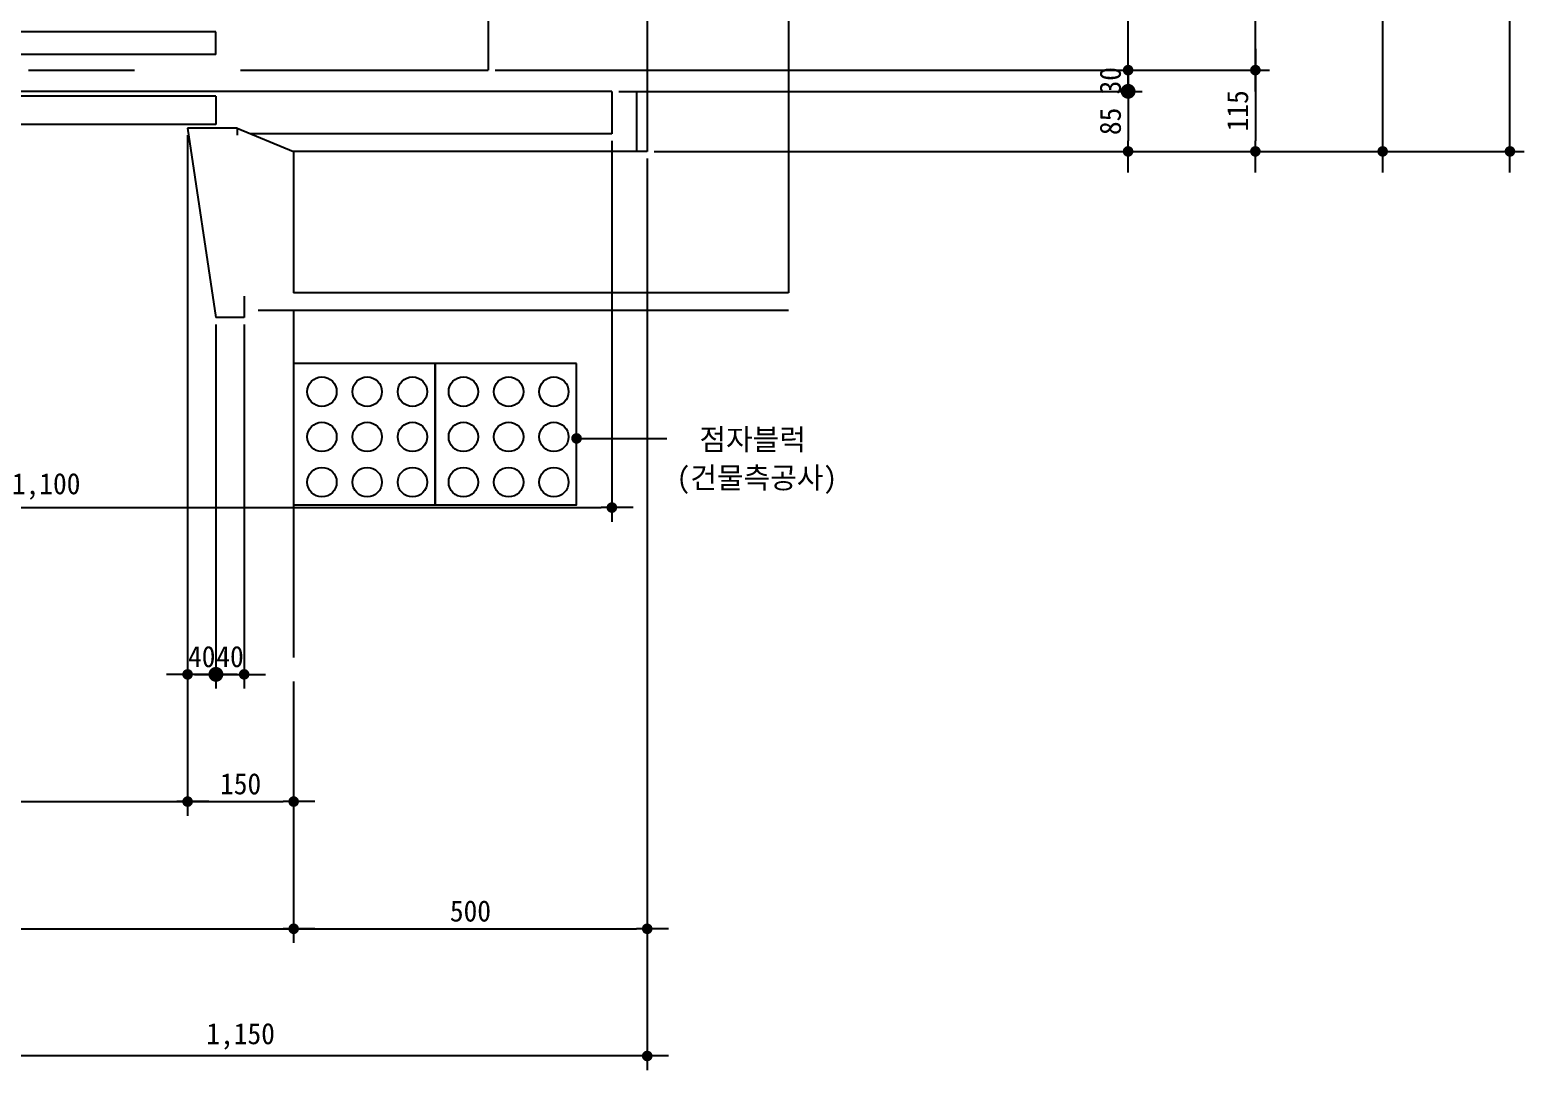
# Model space of a CAD drawing. Extents: x -9109 to 174251, y 57759 to 115528.
# Drawn here: x 102221 to 104334, y 110195 to 111667 of the extents above; entities that cross this region are included whole.
import ezdxf

# ---------------------------------------------------------------- set-up
doc = ezdxf.new("R2010")
doc.units = 0
doc.header["$LTSCALE"] = 600
doc.header["$MEASUREMENT"] = 0
doc.linetypes.add('HIDDEN', pattern=[0.375, 0.25, -0.125])
doc.linetypes.add('PHANTOM', pattern=[2.5, 1.25, -0.25, 0.25, -0.25, 0.25, -0.25])
doc.layers.get('0').update_dxf_attribs({"linetype": 'CONTINUOUS'})
for name, color, linetype in [('2', 4, 'HIDDEN'), ('4', 6, 'PHANTOM'), ('A-DIMS', 7, 'CONTINUOUS')]:
    doc.layers.add(name, color=color, linetype=linetype)
doc.layers.add('A-MKXS-LEAD', color=7, linetype='CONTINUOUS', lineweight=25)
doc.layers.add('A-MKXS-TEXT1', color=3, linetype='CONTINUOUS', lineweight=25)
doc.styles.add('HY울릉도L', font='')
doc.styles.add('돋움체', font='')
doc.styles.get('HY울릉도L').set_extended_font_data('Dotum')
doc.styles.get('돋움체').set_extended_font_data('DotumChe')
doc.dimstyles.new('CDIM', dxfattribs={"dimtxt": 3, "dimasz": 1.5, "dimexe": 2, "dimexo": 1, "dimgap": 1, "dimtad": 1, "dimdec": 0, "dimrnd": 0.5, "dimzin": 0, "dimdsep": 32, "dimlunit": 6, "dimtxsty": 'HY울릉도L', "dimblk1": '_CIDOT', "dimblk2": '_CIDOT', "dimsah": 1, "dimcen": 5.5, "dimclrd": 2, "dimclre": 2, "dimclrt": 7, "dimadec": 0, "dimazin": 0, "dimtfac": 1, "dimtdec": 0, "dimtix": 1, "dimtmove": 2, "dimatfit": 1, "dimldrblk": '_CIDOT', "dimfxl": 1, "dimtolj": 1, "dimtzin": 0, "dimlwd": -1, "dimarcsym": 0})

# ---------------------------------------------------------------- blocks, each defined once
blk = doc.blocks.new('_CIDOT')
at = {"color": 0, "linetype": 'ByBlock'}
blk.add_line((2, 0), (-1, 0), dxfattribs=at)
at = {"color": 0, "linetype": 'ByBlock', "const_width": 0.5}
blk.add_lwpolyline([(-0.25, 0, 1), (0.25, 0, 1)], format="xyb", close=True, dxfattribs=at)
blk = doc.blocks.new('*D401')
at = {"layer": 'A-DIMS', "lineweight": -2, "transparency": 16777216}
for p, q in [((103964.3, 112495.3), (104154.3, 112495.3)), ((103104.3, 111495.3), (104154.3, 111495.3))]:
    blk.add_line(p, q, dxfattribs=at)
at = {"layer": 'A-DIMS', "transparency": 16777216}
blk.add_line((104134.3, 111510.3), (104134.3, 112480.3), dxfattribs=at)
at = {"layer": 'A-DIMS', "transparency": 16777216, "xscale": 15, "yscale": 15, "zscale": 15}
for p, rotation in [((104134.3, 112495.3), 90), ((104134.3, 111495.3), 270)]:
    blk.add_blockref('_CIDOT', p, dxfattribs=dict(at, rotation=rotation))
at = {"layer": 'A-DIMS', "color": 3, "transparency": 16777216, "insert": (104106.5, 111995.3), "char_height": 30, "attachment_point": 5, "rotation": 90, "style": '돋움체'}
blk.add_mtext('\\A1;1,000', dxfattribs=at)
blk = doc.blocks.new('*D402')
at = {"layer": 'A-DIMS', "lineweight": -2, "transparency": 16777216}
for p, q in [((103604.3, 112495.3), (103794.3, 112495.3)), ((102879.3, 111610.3), (103794.3, 111610.3))]:
    blk.add_line(p, q, dxfattribs=at)
at = {"layer": 'A-DIMS', "transparency": 16777216}
blk.add_line((103774.3, 111625.3), (103774.3, 112480.3), dxfattribs=at)
at = {"layer": 'A-DIMS', "transparency": 16777216, "xscale": 15, "yscale": 15, "zscale": 15}
for p, rotation in [((103774.3, 112495.3), 90), ((103774.3, 111610.3), 270)]:
    blk.add_blockref('_CIDOT', p, dxfattribs=dict(at, rotation=rotation))
at = {"layer": 'A-DIMS', "color": 3, "transparency": 16777216, "insert": (103749.3, 112052.8), "char_height": 30, "attachment_point": 5, "rotation": 90, "style": '돋움체'}
blk.add_mtext('\\A1;{\\C7;EE 885}', dxfattribs=at)
blk = doc.blocks.new('*D434')
at = {"layer": 'A-DIMS', "lineweight": -2, "transparency": 16777216}
for p, q in [((102879.3, 113342.3), (103974.3, 113342.3)), ((102879.3, 111610.3), (103974.3, 111610.3))]:
    blk.add_line(p, q, dxfattribs=at)
at = {"layer": 'A-DIMS', "transparency": 16777216}
blk.add_line((103954.3, 111625.3), (103954.3, 113327.3), dxfattribs=at)
at = {"layer": 'A-DIMS', "transparency": 16777216, "xscale": 15, "yscale": 15, "zscale": 15}
for p, rotation in [((103954.3, 113342.3), 90), ((103954.3, 111610.3), 270)]:
    blk.add_blockref('_CIDOT', p, dxfattribs=dict(at, rotation=rotation))
at = {"layer": 'A-DIMS', "color": 3, "transparency": 16777216, "insert": (103924.7, 112476.3), "char_height": 30, "attachment_point": 5, "rotation": 90, "style": '돋움체'}
blk.add_mtext('\\A1;{\\C7;CAR OUTSIDE(D) 1,732}', dxfattribs=at)
blk = doc.blocks.new('*D403')
at = {"layer": 'A-DIMS', "lineweight": -2, "transparency": 16777216}
for p, q in [((102879.3, 111610.3), (103974.3, 111610.3)), ((103104.3, 111495.3), (103974.3, 111495.3))]:
    blk.add_line(p, q, dxfattribs=at)
at = {"layer": 'A-DIMS', "transparency": 16777216}
blk.add_line((103954.3, 111595.3), (103954.3, 111510.3), dxfattribs=at)
at = {"layer": 'A-DIMS', "transparency": 16777216, "xscale": 15, "yscale": 15, "zscale": 15}
for p, rotation in [((103954.3, 111610.3), 90), ((103954.3, 111495.3), 270)]:
    blk.add_blockref('_CIDOT', p, dxfattribs=dict(at, rotation=rotation))
at = {"layer": 'A-DIMS', "color": 3, "transparency": 16777216, "insert": (103929.3, 111552.8), "char_height": 30, "attachment_point": 5, "rotation": 90, "style": '돋움체'}
blk.add_mtext('\\A1;115', dxfattribs=at)
blk = doc.blocks.new('*D435')
at = {"layer": 'A-DIMS', "lineweight": -2, "transparency": 16777216}
for p, q in [((103104.3, 114045.3), (103293.7, 114045.3)), ((103294.9, 114045.3), (104334.3, 114045.3)), ((103104.3, 111495.3), (103293.7, 111495.3)), ((103294.9, 111495.3), (104334.3, 111495.3))]:
    blk.add_line(p, q, dxfattribs=at)
at = {"layer": 'A-DIMS', "transparency": 16777216}
blk.add_line((104314.3, 111510.3), (104314.3, 114030.3), dxfattribs=at)
at = {"layer": 'A-DIMS', "transparency": 16777216, "xscale": 15, "yscale": 15, "zscale": 15}
for p, rotation in [((104314.3, 114045.3), 90), ((104314.3, 111495.3), 270)]:
    blk.add_blockref('_CIDOT', p, dxfattribs=dict(at, rotation=rotation))
at = {"layer": 'A-DIMS', "color": 3, "transparency": 16777216, "insert": (104286.5, 112770.3), "char_height": 30, "attachment_point": 5, "rotation": 90, "style": '돋움체'}
blk.add_mtext('\\A1;HD 2,550', dxfattribs=at)
blk = doc.blocks.new('*D406')
at = {"layer": 'A-DIMS', "lineweight": -2, "transparency": 16777216}
for p, q in [((103054.3, 111580.3), (103794.3, 111580.3)), ((103104.3, 111495.3), (103794.3, 111495.3))]:
    blk.add_line(p, q, dxfattribs=at)
at = {"layer": 'A-DIMS', "transparency": 16777216}
blk.add_line((103774.3, 111565.3), (103774.3, 111510.3), dxfattribs=at)
at = {"layer": 'A-DIMS', "transparency": 16777216, "xscale": 15, "yscale": 15, "zscale": 15}
for p, rotation in [((103774.3, 111580.3), 90), ((103774.3, 111495.3), 270)]:
    blk.add_blockref('_CIDOT', p, dxfattribs=dict(at, rotation=rotation))
at = {"layer": 'A-DIMS', "color": 3, "transparency": 16777216, "insert": (103749.3, 111537.8), "char_height": 30, "attachment_point": 5, "rotation": 90, "style": '돋움체'}
blk.add_mtext('\\A1;85', dxfattribs=at)
blk = doc.blocks.new('*D407')
at = {"layer": 'A-DIMS', "transparency": 16777216}
for p, q in [((103774.3, 111625.3), (103774.3, 111640.3)), ((103774.3, 111610.3), (103774.3, 111580.3)), ((103774.3, 111565.3), (103774.3, 111550.3))]:
    blk.add_line(p, q, dxfattribs=at)
at = {"layer": 'A-DIMS', "lineweight": -2, "transparency": 16777216}
for p, q in [((102879.3, 111610.3), (103794.3, 111610.3)), ((103054.3, 111580.3), (103794.3, 111580.3))]:
    blk.add_line(p, q, dxfattribs=at)
at = {"layer": 'A-DIMS', "transparency": 16777216, "xscale": 15, "yscale": 15, "zscale": 15}
for p, rotation in [((103774.3, 111610.3), 270), ((103774.3, 111580.3), 90)]:
    blk.add_blockref('_CIDOT', p, dxfattribs=dict(at, rotation=rotation))
at = {"layer": 'A-DIMS', "color": 3, "transparency": 16777216, "insert": (103749.3, 111595.3), "char_height": 30, "attachment_point": 5, "rotation": 90, "style": '돋움체'}
blk.add_mtext('\\A1;30', dxfattribs=at)
blk = doc.blocks.new('*D413')
at = {"layer": 'A-DIMS', "lineweight": -2, "transparency": 16777216}
for p, q in [((101294.3, 110745.3), (101294.3, 110375.3)), ((102594.3, 110745.3), (102594.3, 110375.3))]:
    blk.add_line(p, q, dxfattribs=at)
at = {"layer": 'A-DIMS', "transparency": 16777216}
blk.add_line((101309.3, 110395.3), (102579.3, 110395.3), dxfattribs=at)
at = {"layer": 'A-DIMS', "transparency": 16777216, "xscale": 15, "yscale": 15, "zscale": 15, "rotation": 180}
blk.add_blockref('_CIDOT', (101294.3, 110395.3), dxfattribs=at)
at = {"layer": 'A-DIMS', "transparency": 16777216, "xscale": 15, "yscale": 15, "zscale": 15}
blk.add_blockref('_CIDOT', (102594.3, 110395.3), dxfattribs=at)
at = {"layer": 'A-DIMS', "color": 3, "transparency": 16777216, "insert": (101944.3, 110423.2), "char_height": 30, "attachment_point": 5, "style": '돋움체'}
blk.add_mtext('\\A1;CONC. 1,300', dxfattribs=at)
blk = doc.blocks.new('*D414')
at = {"layer": 'A-DIMS', "lineweight": -2, "transparency": 16777216}
for p, q in [((101444.3, 111518.3), (101444.3, 110555.3)), ((102444.3, 111518.3), (102444.3, 110555.3))]:
    blk.add_line(p, q, dxfattribs=at)
at = {"layer": 'A-DIMS', "transparency": 16777216}
blk.add_line((101459.3, 110575.3), (102429.3, 110575.3), dxfattribs=at)
at = {"layer": 'A-DIMS', "transparency": 16777216, "xscale": 15, "yscale": 15, "zscale": 15, "rotation": 180}
blk.add_blockref('_CIDOT', (101444.3, 110575.3), dxfattribs=at)
at = {"layer": 'A-DIMS', "transparency": 16777216, "xscale": 15, "yscale": 15, "zscale": 15}
blk.add_blockref('_CIDOT', (102444.3, 110575.3), dxfattribs=at)
at = {"layer": 'A-DIMS', "color": 3, "transparency": 16777216, "insert": (101944.3, 110603.2), "char_height": 30, "attachment_point": 5, "style": '돋움체'}
blk.add_mtext('\\A1;OP 1,000', dxfattribs=at)
blk = doc.blocks.new('*D415')
at = {"layer": 'A-DIMS', "lineweight": -2, "transparency": 16777216}
for p, q in [((103094.3, 111485.3), (103094.3, 110195.3)), ((101944.3, 110385.3), (101944.3, 110195.3))]:
    blk.add_line(p, q, dxfattribs=at)
at = {"layer": 'A-DIMS', "transparency": 16777216}
blk.add_line((103079.3, 110215.3), (101959.3, 110215.3), dxfattribs=at)
at = {"layer": 'A-DIMS', "transparency": 16777216, "xscale": 15, "yscale": 15, "zscale": 15, "rotation": 180}
blk.add_blockref('_CIDOT', (101944.3, 110215.3), dxfattribs=at)
at = {"layer": 'A-DIMS', "transparency": 16777216, "xscale": 15, "yscale": 15, "zscale": 15}
blk.add_blockref('_CIDOT', (103094.3, 110215.3), dxfattribs=at)
at = {"layer": 'A-DIMS', "color": 3, "transparency": 16777216, "insert": (102519.3, 110243.1), "char_height": 30, "attachment_point": 5, "style": '돋움체'}
blk.add_mtext('\\A1;1,150', dxfattribs=at)
blk = doc.blocks.new('*D416')
at = {"layer": 'A-DIMS', "lineweight": -2, "transparency": 16777216}
for p, q in [((103094.3, 111485.3), (103094.3, 110375.3)), ((102594.3, 110745.3), (102594.3, 110375.3))]:
    blk.add_line(p, q, dxfattribs=at)
at = {"layer": 'A-DIMS', "transparency": 16777216}
blk.add_line((102609.3, 110395.3), (103079.3, 110395.3), dxfattribs=at)
at = {"layer": 'A-DIMS', "transparency": 16777216, "xscale": 15, "yscale": 15, "zscale": 15, "rotation": 180}
blk.add_blockref('_CIDOT', (102594.3, 110395.3), dxfattribs=at)
at = {"layer": 'A-DIMS', "transparency": 16777216, "xscale": 15, "yscale": 15, "zscale": 15}
blk.add_blockref('_CIDOT', (103094.3, 110395.3), dxfattribs=at)
at = {"layer": 'A-DIMS', "color": 3, "transparency": 16777216, "insert": (102844.3, 110420.3), "char_height": 30, "attachment_point": 5, "style": '돋움체'}
blk.add_mtext('\\A1;500', dxfattribs=at)
blk = doc.blocks.new('*D417')
at = {"layer": 'A-DIMS', "lineweight": -2, "transparency": 16777216}
for p, q in [((102444.3, 111518.3), (102444.3, 110555.3)), ((102594.3, 110745.3), (102594.3, 110555.3))]:
    blk.add_line(p, q, dxfattribs=at)
at = {"layer": 'A-DIMS', "transparency": 16777216}
blk.add_line((102459.3, 110575.3), (102579.3, 110575.3), dxfattribs=at)
at = {"layer": 'A-DIMS', "transparency": 16777216, "xscale": 15, "yscale": 15, "zscale": 15, "rotation": 180}
blk.add_blockref('_CIDOT', (102444.3, 110575.3), dxfattribs=at)
at = {"layer": 'A-DIMS', "transparency": 16777216, "xscale": 15, "yscale": 15, "zscale": 15}
blk.add_blockref('_CIDOT', (102594.3, 110575.3), dxfattribs=at)
at = {"layer": 'A-DIMS', "color": 3, "transparency": 16777216, "insert": (102519.3, 110600.3), "char_height": 30, "attachment_point": 5, "style": '돋움체'}
blk.add_mtext('\\A1;150', dxfattribs=at)
blk = doc.blocks.new('*D421')
at = {"layer": 'A-DIMS', "lineweight": -2, "transparency": 16777216}
for p, q in [((102484.3, 111250.3), (102484.3, 110735.3)), ((102524.3, 111250.3), (102524.3, 110735.3))]:
    blk.add_line(p, q, dxfattribs=at)
at = {"layer": 'A-DIMS', "transparency": 16777216}
for p, q in [((102469.3, 110755.3), (102454.3, 110755.3)), ((102484.3, 110755.3), (102524.3, 110755.3)), ((102539.3, 110755.3), (102554.3, 110755.3))]:
    blk.add_line(p, q, dxfattribs=at)
at = {"layer": 'A-DIMS', "transparency": 16777216, "xscale": 15, "yscale": 15, "zscale": 15}
blk.add_blockref('_CIDOT', (102484.3, 110755.3), dxfattribs=at)
at = {"layer": 'A-DIMS', "transparency": 16777216, "xscale": 15, "yscale": 15, "zscale": 15, "rotation": 180}
blk.add_blockref('_CIDOT', (102524.3, 110755.3), dxfattribs=at)
at = {"layer": 'A-DIMS', "color": 3, "transparency": 16777216, "insert": (102504.3, 110780.3), "char_height": 30, "attachment_point": 5, "style": '돋움체'}
blk.add_mtext('\\A1;40', dxfattribs=at)
blk = doc.blocks.new('*D422')
at = {"layer": 'A-DIMS', "lineweight": -2, "transparency": 16777216}
for p, q in [((102444.3, 111518.3), (102444.3, 110735.3)), ((102484.3, 111250.3), (102484.3, 110735.3))]:
    blk.add_line(p, q, dxfattribs=at)
at = {"layer": 'A-DIMS', "transparency": 16777216}
for p, q in [((102429.3, 110755.3), (102414.3, 110755.3)), ((102484.3, 110755.3), (102444.3, 110755.3)), ((102499.3, 110755.3), (102514.3, 110755.3))]:
    blk.add_line(p, q, dxfattribs=at)
at = {"layer": 'A-DIMS', "transparency": 16777216, "xscale": 15, "yscale": 15, "zscale": 15}
blk.add_blockref('_CIDOT', (102444.3, 110755.3), dxfattribs=at)
at = {"layer": 'A-DIMS', "transparency": 16777216, "xscale": 15, "yscale": 15, "zscale": 15, "rotation": 180}
blk.add_blockref('_CIDOT', (102484.3, 110755.3), dxfattribs=at)
at = {"layer": 'A-DIMS', "color": 3, "transparency": 16777216, "insert": (102464.3, 110780.3), "char_height": 30, "attachment_point": 5, "style": '돋움체'}
blk.add_mtext('\\A1;40', dxfattribs=at)
blk = doc.blocks.new('35')
at = {"layer": '2'}
blk.add_line((-35, 0), (-35, -85), dxfattribs=at)
blk = doc.blocks.new('*D429')
at = {"layer": 'A-DIMS', "lineweight": -2, "transparency": 16777216}
for p, q in [((103044.3, 111510.3), (103044.3, 110971.3)), ((101944.3, 111288.9), (101944.3, 110971.3))]:
    blk.add_line(p, q, dxfattribs=at)
at = {"layer": 'A-DIMS', "transparency": 16777216}
blk.add_line((101959.3, 110991.3), (103029.3, 110991.3), dxfattribs=at)
at = {"layer": 'A-DIMS', "transparency": 16777216, "xscale": 15, "yscale": 15, "zscale": 15, "rotation": 180}
blk.add_blockref('_CIDOT', (101944.3, 110991.3), dxfattribs=at)
at = {"layer": 'A-DIMS', "transparency": 16777216, "xscale": 15, "yscale": 15, "zscale": 15}
blk.add_blockref('_CIDOT', (103044.3, 110991.3), dxfattribs=at)
at = {"layer": 'A-DIMS', "color": 3, "transparency": 16777216, "insert": (102244.3, 111021.3), "char_height": 30, "attachment_point": 5, "style": '돋움체'}
blk.add_mtext('\\A1;1,100', dxfattribs=at)

msp = doc.modelspace()

# ---------------------------------------------------------------- linework, layer by layer
for p, q in [((103294.3, 114245.3), (103294.3, 111295.3)), ((103094.3, 114045.3), (103094.3, 111495.3)), ((102484.3, 111664.3), (101944.3, 111664.3)), ((102484.3, 111632.3), (102484.3, 111664.3)), ((103044.3, 111580.3), (100844.3, 111580.3)), ((103044.3, 111580.3), (103044.3, 111520.3)), ((102444.3, 111528.3), (102484.3, 111260.3)), ((102514.3, 111528.3), (102594.3, 111495.3)), ((102514.3, 111528.3), (102514.3, 111518.3)), ((102594.3, 111495.3), (102594.3, 111295.3)), ((103094.3, 111495.3), (102594.3, 111495.3)), ((103294.3, 111295.3), (102594.3, 111295.3)), ((102524.3, 111290.3), (102524.3, 111260.3)), ((102524.3, 111260.3), (102484.3, 111260.3))]:
    msp.add_line(p, q)
at = {"color": 7}
for p, q in [((102484.3, 111632.3), (101944.3, 111632.3)), ((102484.3, 111573.3), (101944.3, 111573.3)), ((102484.3, 111573.3), (102484.3, 111533.3)), ((102484.3, 111533.3), (101944.3, 111533.3)), ((102514.3, 111528.3), (102444.3, 111528.3)), ((103044.3, 111520.3), (102533.7, 111520.3))]:
    msp.add_line(p, q, dxfattribs=at)
at = {"color": 6}
for points in [[(102794.3, 111195.3), (102594.3, 111195.3), (102594.3, 110995.3), (102794.3, 110995.3)], [(102994.3, 111195.3), (102794.3, 111195.3), (102794.3, 110995.3), (102994.3, 110995.3)]]:
    msp.add_lwpolyline(points, close=True, dxfattribs=at)
at = {"color": 251}
for centre in [(102634.3, 111155.3), (102698.3, 111155.3), (102762.3, 111155.3), (102834.3, 111155.3), (102898.3, 111155.3), (102962.3, 111155.3), (102634.3, 111091.3), (102698.3, 111091.3), (102762.3, 111091.3), (102834.3, 111091.3), (102898.3, 111091.3), (102962.3, 111091.3), (102634.3, 111027.3), (102698.3, 111027.3), (102762.3, 111027.3), (102834.3, 111027.3), (102898.3, 111027.3), (102962.3, 111027.3)]:
    msp.add_circle(centre, 20.8, dxfattribs=at)
at = {"layer": '4'}
for p, q in [((102869.3, 113342.3), (102869.3, 111610.3)), ((101019.3, 111610.3), (102869.3, 111610.3)), ((103294.3, 111270.3), (102524.3, 111270.3))]:
    msp.add_line(p, q, dxfattribs=at)
at = {"layer": 'A-DIMS'}
msp.add_line((102594.3, 111271.3), (102594.3, 110779.3), dxfattribs=at)
at = {"layer": 'A-DIMS', "const_width": 10.5}
for points in [[(103779.6, 111580.3, -1), (103769.1, 111580.3, -1)], [(102489.6, 110755.3, -1), (102479.1, 110755.3, -1)]]:
    msp.add_lwpolyline(points, format="xyb", close=True, dxfattribs=at)
at = {"layer": 'A-MKXS-LEAD', "const_width": 7.5}
msp.add_lwpolyline([(102990.6, 111089.2, 1), (102998.1, 111089.2, 1)], format="xyb", close=True, dxfattribs=at)
at = {"layer": 'A-MKXS-LEAD'}
msp.add_lwpolyline([(102994.3, 111089.2), (103122.1, 111089.2)], dxfattribs=at)

# ---------------------------------------------------------------- block references
at = {"xscale": -1}
msp.add_blockref('35', (103044.3, 111580.3), dxfattribs=at)

# ---------------------------------------------------------------- texts
at = {"layer": 'A-MKXS-TEXT1', "style": '돋움체'}
for s, p in [('점자블럭', (103168.1, 111072.7)), ('(건물측공사)', (103135.8, 111018.5))]:
    msp.add_text(s, height=30, dxfattribs=at).set_placement(p)

# ---------------------------------------------------------------- dimensions: what is measured, and where the dimension line sits
at = {"layer": 'A-DIMS'}
for base, p1, p2, text, picture, middle in [((104314.3, 114045.3), (103094.3, 111495.3), (103094.3, 114045.3), 'HD <>', '*D435', (104286.5, 112770.3)), ((103954.3, 113342.3), (102869.3, 111610.3), (102869.3, 113342.3), '{\\C7;CAR OUTSIDE(D) <>}', '*D434', (103924.7, 112476.3)), ((103774.3, 112495.3), (102869.3, 111610.3), (103594.3, 112495.3), '{\\C7;EE <>}', '*D402', (103749.3, 112052.8))]:
    dim = msp.add_linear_dim(base=base, p1=p1, p2=p2, angle=90, text=text, dimstyle='CDIM', override={"dimscale": 10, "dimtxsty": '돋움체', "dimclrd": 256, "dimclre": 256, "dimclrt": 3}, dxfattribs=at)
    dim.commit()
    dim.dimension.update_dxf_attribs({"geometry": picture, "text_midpoint": middle})
for base, p1, p2, angle, picture, middle in [((104134.3, 112495.3), (103094.3, 111495.3), (103954.3, 112495.3), 90, '*D401', (104106.5, 111995.3)), ((103954.3, 111495.3), (102869.3, 111610.3), (103094.3, 111495.3), 90, '*D403', (103929.3, 111552.8)), ((103774.3, 111580.3), (102869.3, 111610.3), (103044.3, 111580.3), 90, '*D407', (103749.3, 111595.3)), ((103774.3, 111495.3), (103044.3, 111580.3), (103094.3, 111495.3), 90, '*D406', (103749.3, 111537.8)), ((102594.3, 110575.3), (102444.3, 111528.3), (102594.3, 110755.3), 180, '*D417', (102519.3, 110600.3)), ((102444.3, 110755.3), (102484.3, 111260.3), (102444.3, 111528.3), 180, '*D422', (102464.3, 110780.3)), ((101944.3, 110215.3), (103094.3, 111495.3), (101944.3, 110395.3), 180, '*D415', (102519.3, 110243.1)), ((103094.3, 110395.3), (102594.3, 110755.3), (103094.3, 111495.3), 180, '*D416', (102844.3, 110420.3)), ((102524.3, 110755.3), (102484.3, 111260.3), (102524.3, 111260.3), 180, '*D421', (102504.3, 110780.3))]:
    dim = msp.add_linear_dim(base=base, p1=p1, p2=p2, angle=angle, dimstyle='CDIM', override={"dimscale": 10, "dimtxsty": '돋움체', "dimclrd": 256, "dimclre": 256, "dimclrt": 3}, dxfattribs=at)
    dim.commit()
    dim.dimension.update_dxf_attribs({"geometry": picture, "text_midpoint": middle})
for base, p1, p2, text, picture, middle in [((102444.3, 110575.3), (101444.3, 111528.3), (102444.3, 111528.3), 'OP <>', '*D414', (101944.3, 110603.2)), ((102594.3, 110395.3), (101294.3, 110755.3), (102594.3, 110755.3), 'CONC. <>', '*D413', (101944.3, 110423.2))]:
    dim = msp.add_linear_dim(base=base, p1=p1, p2=p2, text=text, dimstyle='CDIM', override={"dimscale": 10, "dimtxsty": '돋움체', "dimclrd": 256, "dimclre": 256, "dimclrt": 3}, dxfattribs=at)
    dim.commit()
    dim.dimension.update_dxf_attribs({"geometry": picture, "text_midpoint": middle})
dim = msp.add_linear_dim(base=(103044.3, 110991.3), p1=(101944.3, 111298.9), p2=(103044.3, 111520.3), angle=180, dimstyle='CDIM', override={"dimscale": 10, "dimtxsty": '돋움체', "dimclrd": 256, "dimclre": 256, "dimclrt": 3}, dxfattribs=at)
dim.commit()
dim.dimension.update_dxf_attribs({"geometry": '*D429', "text_midpoint": (102244.3, 111021.3), "dimtype": 160})

doc.saveas('drawing.dxf')
